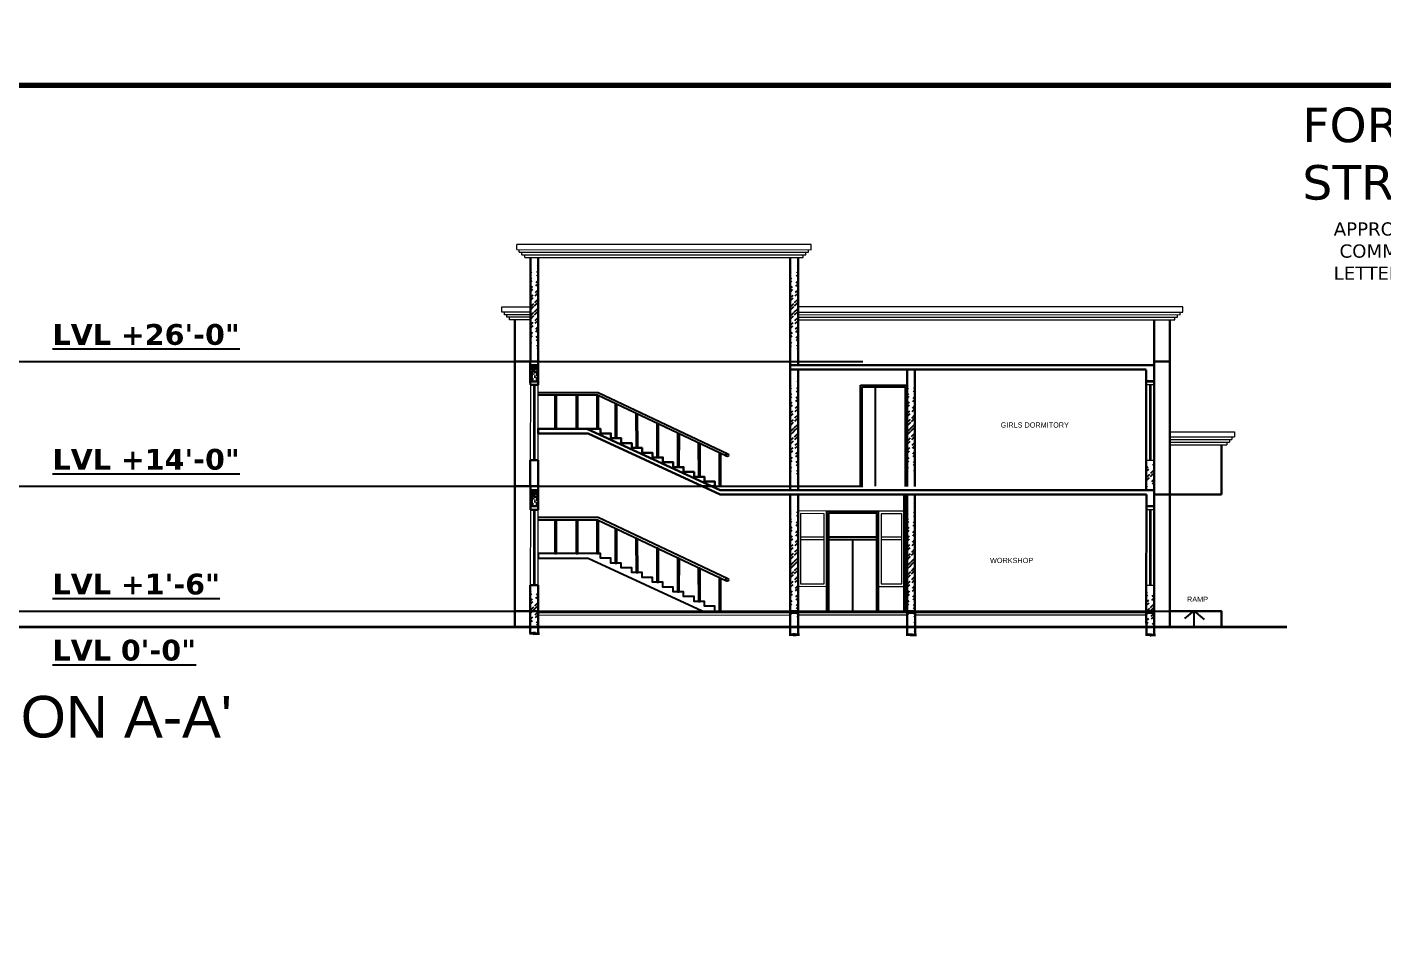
# Model space of a CAD drawing. Header units: feet. Extents: x 15113 to 123217, y -97269 to -8247.
# Drawn here: x 28350 to 29915, y -32431 to -31392 of the extents above; entities that cross this region are included whole.
import ezdxf

# ---------------------------------------------------------------- set-up
doc = ezdxf.new("R2010")
doc.units = ezdxf.units.FT
doc.header["$LTSCALE"] = 50.2
doc.header["$MEASUREMENT"] = 0
doc.header["$PDMODE"] = 3
for name, pattern in [('1', [0]), ('DASHED', [0.75, 0.5, -0.25]), ('DOT', [0.25, 0, -0.25])]:
    doc.linetypes.add(name, pattern=pattern)
doc.layers.get('0').update_dxf_attribs({"lineweight": 35})
for name, color, linetype, lineweight in [('column', 6, 'Continuous', 40), ('dimension', 7, 'Continuous', 9), ('door', 42, 'Continuous', 25), ('drg seal', 250, 'Continuous', 120), ('elevation 2', 7, 'Continuous', 35), ('elevation lines-3', 7, 'Continuous', 15), ('lvls', 8, 'DASHED', 40), ('Steps', 6, 'Continuous', 25), ('Text @ 100', 7, 'Continuous', 25), ('WALL', 1, '1', 30), ('wall hatch', 252, 'Continuous', 25), ('win', 172, 'Continuous', 9), ('win sill', 140, 'Continuous', 13), ('Window', 5, 'Continuous', 25), ('WINDOWS', 5, 'Continuous', 30)]:
    doc.layers.add(name, color=color, linetype=linetype, lineweight=lineweight)
doc.layers.add('drg seal txt', color=7, linetype='Continuous')
doc.layers.add('Railing', color=35, linetype='Continuous')
doc.styles.add('5.2 INCH', font='arial.ttf', dxfattribs={"height": 5.2})
doc.styles.add('Annotative', font='romans.shx', dxfattribs={"width": 0.75})
doc.styles.get("Standard").update_dxf_attribs({"font": 'arial.ttf'})
doc.dimstyles.new('2.2 INCH', dxfattribs={"dimscale": 0, "dimtxt": 5.2, "dimasz": 3.1, "dimexe": 0.18, "dimexo": 1.063, "dimgap": 0.09, "dimtad": 0, "dimdec": 0, "dimzin": 0, "dimdsep": 46, "dimlunit": 4, "dimtxsty": '5.2 INCH', "dimcen": 0, "dimclrd": 230, "dimclre": 230, "dimclrt": 164, "dimadec": 0, "dimazin": 0, "dimtfac": 1, "dimtdec": 0, "dimtofl": 0, "dimtmove": 0, "dimatfit": 3, "dimfxl": 0.5, "dimtolj": 1, "dimtzin": 0, "dimlwd": 15, "dimlwe": 15, "dimarcsym": 0})
doc.dimstyles.new('ISO-25', dxfattribs={"dimtxt": 24, "dimasz": 2.5, "dimexe": 1.25, "dimexo": 0.625, "dimtad": 1, "dimdec": 1, "dimlunit": 4, "dimtxsty": 'Standard', "dimcen": 2.5, "dimadec": 0, "dimazin": 0, "dimtfac": 1, "dimtdec": 1, "dimtmove": 0, "dimatfit": 3, "dimfxl": 1, "dimarcsym": 0})

# ---------------------------------------------------------------- blocks, each defined once
blk = doc.blocks.new('*D451')
at = {"layer": 'Defpoints', "color": 0, "transparency": 16777216}
for p in [(28308.9, -31729.6), (28452.7, -31729.6, 0), (28340, -31777.6, 0)]:
    blk.add_point(p, dxfattribs=at)
at = {"layer": 'WALL', "color": 0, "lineweight": -2, "transparency": 16777216}
for p, q in [((28309.1, -31729.6), (28307.7, -31729.6)), ((28308.9, -31775.1), (28308.9, -31732.1)), ((28309.1, -31777.6), (28307.7, -31777.6))]:
    blk.add_line(p, q, dxfattribs=at)
at = {"layer": 'WALL', "color": 0, "transparency": 16777216}
for points in [[(28308.5, -31732.1), (28309.3, -31732.1), (28308.9, -31729.6)], [(28308.5, -31775.1), (28309.3, -31775.1), (28308.9, -31777.6)]]:
    blk.add_solid(points, dxfattribs=at)
at = {"layer": 'WALL', "color": 0, "lineweight": -3, "transparency": 16777216, "insert": (28296.3, -31753.6), "char_height": 24, "attachment_point": 5, "rotation": 90}
blk.add_mtext("4'", dxfattribs=at)
blk = doc.blocks.new('*D509')
at = {"layer": 'Defpoints', "color": 0, "transparency": 16777216}
for p in [(28579.7, -26191.3), (28579.7, -42333), (28435.7, -42371.2)]:
    blk.add_point(p, dxfattribs=at)
at = {"layer": 'WALL', "color": 230, "linetype": 'DOT', "lineweight": 15, "transparency": 16777216}
for p, q in [((28435.7, -42333.5), (28435.7, -42332.9)), ((28579.7, -42332.5), (28579.7, -42333.2))]:
    blk.add_line(p, q, dxfattribs=at)
at = {"layer": 'WALL', "color": 230, "lineweight": 15, "transparency": 16777216}
for p, q in [((28438.8, -42333), (28478.7, -42333)), ((28576.6, -42333), (28536.8, -42333))]:
    blk.add_line(p, q, dxfattribs=at)
at = {"layer": 'WALL', "color": 230, "transparency": 16777216}
for points in [[(28438.8, -42332.5), (28438.8, -42333.6), (28435.7, -42333)], [(28576.6, -42332.5), (28576.6, -42333.6), (28579.7, -42333)]]:
    blk.add_solid(points, dxfattribs=at)
at = {"layer": 'WALL', "color": 164, "transparency": 16777216, "insert": (28507.7, -42333), "char_height": 5.2, "attachment_point": 5, "style": '5.2 INCH'}
blk.add_mtext("\\A1;{\\H6.948x;12'}", dxfattribs=at)

msp = doc.modelspace()

# ---------------------------------------------------------------- hatches: boundary and pattern name
at = {"layer": 'dimension', "true_color": 0x000000}
for points in [[(29239.59707, -32065.67429), (29230.59707, -32065.67429), (29230.59707, -32067.17429), (29239.59707, -32067.17429)], [(29374.61812, -32065.81924), (29365.61812, -32065.81924), (29365.61812, -32067.31924), (29374.61812, -32067.31924)], [(29650.61812, -32065.6743), (29641.61812, -32065.6743), (29641.61812, -32067.1743), (29650.61812, -32067.1743)]]:
    msp.add_hatch(color=18, dxfattribs=at).paths.add_polyline_path(points)
at = {"layer": 'WALL'}
h = msp.add_hatch(dxfattribs=at)
h.set_pattern_fill('AR-CONC', color=256, style=0)
h.set_pattern_definition([(50, (-224097.5074, 27460.66), (7.17260183, -0.62752135), [0.75, -8.25]), (355, (-224097.5074, 27460.66), (-1.38751334, 7.52192134), [0.6, -6.6]), (100.4514445, (-224096.91, 27460.6076), (5.78508847, 6.89439991), [0.63740192, -7.01142112]), (46.1842, (-224097.507, 27462.66), (10.6724133, -1.6551928), [1.125, -12.375]), (96.6356355, (-224096.618, 27462.522), (9.34661946, 9.741186), [0.9561034, -10.5171376]), (351.184164, (-224097.507, 27462.66), (9.34661945, 9.741186), [0.9, -9.9]), (21, (-224096.5074, 27462.16), (5.96907052, -4.0261889), [0.75, -8.25]), (326, (-224096.5074, 27462.16), (2.43315332, 7.25150045), [0.6, -6.6]), (71.4514447, (-224096.01, 27461.8244), (8.40222377, 3.22531153), [0.6374019, -7.01142112]), (37.5, (-224097.5074, 27460.66), (0.121598553, 3.328938538), [0, -6.52, 0, -6.7, 0, -6.625]), (7.5, (-224097.5074, 27460.66), (2.630695374, 3.94411712), [0, -3.82, 0, -6.37, 0, -2.525]), (327.5, (-224099.7374, 27460.66), (5.338224362, -0.225548717), [0, -2.5, 0, -7.8, 0, -10.35]), (317.5, (-224100.7374, 27460.66), (5.83186169, 1.00104982), [0, -3.25, 0, -5.18, 0, -7.35])])
h.paths.add_polyline_path([(28939.58432, -31800.51552), (28930.58432, -31800.51552), (28930.58432, -31782.01552), (28939.58432, -31782.01552)])
h = msp.add_hatch(dxfattribs=at)
h.set_pattern_fill('AR-CONC', color=256, style=0)
h.set_pattern_definition([(50, (-225259.213, 25529.7996), (7.17260183, -0.62752135), [0.75, -8.25]), (355, (-225259.213, 25529.8), (-1.38751334, 7.52192134), [0.6, -6.6]), (100.4514445, (-225258.615, 25529.747), (5.78508847, 6.89439991), [0.63740192, -7.01142112]), (46.1842, (-225259.213, 25531.8), (10.6724133, -1.6551928), [1.125, -12.375]), (96.6356355, (-225258.324, 25531.662), (9.34661946, 9.741186), [0.9561034, -10.5171376]), (351.184164, (-225259.213, 25531.8), (9.34661945, 9.741186), [0.9, -9.9]), (21, (-225258.213, 25531.2996), (5.96907052, -4.0261889), [0.75, -8.25]), (326, (-225258.213, 25531.3), (2.43315332, 7.25150045), [0.6, -6.6]), (71.4514447, (-225257.7155, 25530.964), (8.40222377, 3.22531153), [0.6374019, -7.01142112]), (37.5, (-225259.213, 25529.7996), (0.121598553, 3.328938538), [0, -6.52, 0, -6.7, 0, -6.625]), (7.5, (-225259.213, 25529.7996), (2.630695374, 3.94411712), [0, -3.82, 0, -6.37, 0, -2.525]), (327.5, (-225261.443, 25529.7996), (5.338224362, -0.225548717), [0, -2.5, 0, -7.8, 0, -10.35]), (317.5, (-225262.443, 25529.7996), (5.83186169, 1.00104982), [0, -3.25, 0, -5.18, 0, -7.35])])
h.paths.add_polyline_path([(28939.60094, -31787.01552), (28939.60094, -31782.01552), (28930.62643, -31782.01552), (28930.62643, -31787.01552)])
h = msp.add_hatch(dxfattribs=at)
h.set_pattern_fill('AR-CONC', color=256, style=0)
h.set_pattern_definition([(50, (-224097.5074, 27316.66), (7.17260183, -0.62752135), [0.75, -8.25]), (355, (-224097.5074, 27316.66), (-1.38751334, 7.52192134), [0.6, -6.6]), (100.4514445, (-224096.91, 27316.6076), (5.78508847, 6.89439991), [0.63740192, -7.01142112]), (46.1842, (-224097.507, 27318.66), (10.6724133, -1.6551928), [1.125, -12.375]), (96.6356355, (-224096.618, 27318.522), (9.34661946, 9.741186), [0.9561034, -10.5171376]), (351.184164, (-224097.507, 27318.66), (9.34661945, 9.741186), [0.9, -9.9]), (21, (-224096.5074, 27318.16), (5.96907052, -4.0261889), [0.75, -8.25]), (326, (-224096.5074, 27318.16), (2.43315332, 7.25150045), [0.6, -6.6]), (71.4514447, (-224096.01, 27317.8244), (8.40222377, 3.22531153), [0.6374019, -7.01142112]), (37.5, (-224097.5074, 27316.66), (0.121598553, 3.328938538), [0, -6.52, 0, -6.7, 0, -6.625]), (7.5, (-224097.5074, 27316.66), (2.630695374, 3.94411712), [0, -3.82, 0, -6.37, 0, -2.525]), (327.5, (-224099.7374, 27316.66), (5.338224362, -0.225548717), [0, -2.5, 0, -7.8, 0, -10.35]), (317.5, (-224100.7374, 27316.66), (5.83186169, 1.00104982), [0, -3.25, 0, -5.18, 0, -7.35])])
h.paths.add_polyline_path([(28939.58432, -31944.51552), (28930.58432, -31944.51552), (28930.58432, -31926.01552), (28939.58432, -31926.01552)])
h = msp.add_hatch(dxfattribs=at)
h.set_pattern_fill('AR-CONC', color=256, style=0)
h.set_pattern_definition([(50, (-225259.213, 25385.7996), (7.17260183, -0.62752135), [0.75, -8.25]), (355, (-225259.213, 25385.8), (-1.38751334, 7.52192134), [0.6, -6.6]), (100.4514445, (-225258.615, 25385.747), (5.78508847, 6.89439991), [0.63740192, -7.01142112]), (46.1842, (-225259.213, 25387.8), (10.6724133, -1.6551928), [1.125, -12.375]), (96.6356355, (-225258.324, 25387.662), (9.34661946, 9.741186), [0.9561034, -10.5171376]), (351.184164, (-225259.213, 25387.8), (9.34661945, 9.741186), [0.9, -9.9]), (21, (-225258.213, 25387.2996), (5.96907052, -4.0261889), [0.75, -8.25]), (326, (-225258.213, 25387.3), (2.43315332, 7.25150045), [0.6, -6.6]), (71.4514447, (-225257.7155, 25386.964), (8.40222377, 3.22531153), [0.6374019, -7.01142112]), (37.5, (-225259.213, 25385.7996), (0.121598553, 3.328938538), [0, -6.52, 0, -6.7, 0, -6.625]), (7.5, (-225259.213, 25385.7996), (2.630695374, 3.94411712), [0, -3.82, 0, -6.37, 0, -2.525]), (327.5, (-225261.443, 25385.7996), (5.338224362, -0.225548717), [0, -2.5, 0, -7.8, 0, -10.35]), (317.5, (-225262.443, 25385.7996), (5.83186169, 1.00104982), [0, -3.25, 0, -5.18, 0, -7.35])])
h.paths.add_polyline_path([(28939.60094, -31931.01552), (28939.60094, -31926.01552), (28930.62643, -31926.01552), (28930.62643, -31931.01552)])
at = {"layer": 'wall hatch', "ltscale": 2}
h = msp.add_hatch(dxfattribs=at)
h.set_pattern_fill('ANSI32', color=256, scale=20, style=0)
h.set_pattern_definition([(45, (-224386.41, 25678.3), (-5.30330086, 5.30330086), []), (45, (-224382.874, 25678.3), (-5.30330086, 5.30330086), [])])
edge = h.paths.add_edge_path()
edge.add_line((28939.57329, -31777.59489), (28939.57329, -31657.51548))
edge.add_line((28930.62199, -31777.59489), (28930.62199, -31657.51548))
h = msp.add_hatch(dxfattribs=at)
h.set_pattern_fill('ANSI32', color=256, scale=20, style=0)
h.set_pattern_definition([(45, (-224086.407, 25678.066), (-5.30330086, 5.30330086), []), (45, (-224082.8714, 25678.066), (-5.30330086, 5.30330086), [])])
edge = h.paths.add_edge_path()
edge.add_line((29239.57602, -31777.59489), (29239.57602, -31657.5885))
edge.add_line((29230.59707, -31777.82886), (29230.59708, -31657.5864))
h = msp.add_hatch(dxfattribs=at)
h.set_pattern_fill('ANSI32', color=256, scale=20, style=0)
h.set_pattern_definition([(45, (-224086.407, 25534.066), (-5.30330086, 5.30330086), []), (45, (-224082.8714, 25534.066), (-5.30330086, 5.30330086), [])])
edge = h.paths.add_edge_path()
edge.add_line((29239.57602, -31926.01551), (29239.57602, -31787.17007))
edge.add_line((29230.63918, -31926.01551), (29230.59708, -31787.17007))
h = msp.add_hatch(dxfattribs=at)
h.set_pattern_fill('ANSI32', color=256, scale=20, style=0)
h.set_pattern_definition([(45, (-223951.386, 25534.066), (-5.30330086, 5.30330086), []), (45, (-223947.85, 25534.066), (-5.30330086, 5.30330086), [])])
edge = h.paths.add_edge_path()
edge.add_line((29374.59707, -31921.59488), (29374.59708, -31787.17007))
edge.add_line((29365.61813, -31921.82886), (29365.61813, -31787.17007))
h = msp.add_hatch(dxfattribs=at)
h.set_pattern_fill('ANSI32', color=256, scale=20, style=0)
h.set_pattern_definition([(45, (-223675.386, 25534.155), (-5.30330086, 5.30330086), []), (45, (-223671.85, 25534.155), (-5.30330086, 5.30330086), [])])
edge = h.paths.add_edge_path()
edge.add_line((29650.63918, -31926.01552), (29650.60151, -31891.58934))
edge.add_line((29641.61812, -31926.01552), (29641.61812, -31891.58934))
h = msp.add_hatch(dxfattribs=at)
h.set_pattern_fill('ANSI32', color=256, scale=20, style=0)
h.set_pattern_definition([(45, (-224086.407, 25390.22), (-5.30330086, 5.30330086), []), (45, (-224082.8714, 25390.22), (-5.30330086, 5.30330086), [])])
edge = h.paths.add_edge_path()
edge.add_line((29239.57602, -32092.75899), (29239.57602, -31931.01552))
edge.add_line((29230.59707, -32092.56726), (29230.59707, -31931.01552))
h = msp.add_hatch(dxfattribs=at)
h.set_pattern_fill('ANSI32', color=256, scale=20, style=0)
h.set_pattern_definition([(45, (-223951.386, 25390.075), (-5.30330086, 5.30330086), []), (45, (-223947.85, 25390.075), (-5.30330086, 5.30330086), [])])
edge = h.paths.add_edge_path()
edge.add_line((29374.59707, -32092.90393), (29374.59707, -31931.16047))
edge.add_line((29365.61812, -32092.71221), (29365.61813, -31931.16047))
h = msp.add_hatch(dxfattribs=at)
h.set_pattern_fill('ANSI32', color=256, scale=20, style=0)
h.set_pattern_definition([(45, (-224386.403, 25391.716), (-5.30330086, 5.30330086), []), (45, (-224382.8675, 25391.716), (-5.30330086, 5.30330086), [])])
edge = h.paths.add_edge_path()
edge.add_line((28939.57989, -32091.26308), (28939.60094, -32035.66875))
edge.add_line((28930.60094, -32091.07135), (28930.60094, -32035.66875))
h = msp.add_hatch(dxfattribs=at)
h.set_pattern_fill('ANSI32', color=256, scale=20, style=0)
h.set_pattern_definition([(45, (-223675.386, 25390.075), (-5.30330086, 5.30330086), []), (45, (-223671.85, 25390.075), (-5.30330086, 5.30330086), [])])
edge = h.paths.add_edge_path()
edge.add_line((29650.59707, -32092.90393), (29650.60151, -32035.66875))
edge.add_line((29641.61812, -32092.71221), (29641.61812, -32035.66875))

# ---------------------------------------------------------------- linework, layer by layer
for p, q in [((29230.59707, -32065.67429, 0), (29239.57602, -32065.66874, 0)), ((29230.59707, -32067.17429, 0), (29239.59707, -32067.17429, 0)), ((29365.61812, -32065.81924, 4.4181), (29374.59707, -32065.81369, 4.4181)), ((29365.61812, -32067.31924, 4.4181), (29374.61812, -32067.31924, 4.4181)), ((29641.61812, -32065.81924, 4.4181), (29650.59707, -32065.81369, 4.4181)), ((29641.61812, -32067.1743, 0.0317), (29650.61812, -32067.1743, 0.0317)), ((28929.47905, -32091.07135, 0.0316), (28934.81494, -32091.07135, 0.0316)), ((28934.81494, -32089.60222, 0.0316), (28935.99621, -32092.92394, 0.0316)), ((28934.81494, -32089.60222, 0.0316), (28934.81494, -32091.07135, 0.0316)), ((28935.99621, -32092.92394, 0.0316), (28935.99621, -32091.26308, 0.0316)), ((28935.99621, -32091.26308, 0.0316), (28935.99621, -32092.92394, 0.0316)), ((28935.99621, -32091.26308, 0.0316), (28941.33211, -32091.26308, 0.0316)), ((29229.47518, -32092.56726, 0), (29234.81107, -32092.56726, 0)), ((29234.81107, -32091.09813, 0), (29235.99235, -32094.41984, 0)), ((29234.81107, -32091.09813, 0), (29234.81107, -32092.56726, 0)), ((29235.99235, -32094.41984, 0), (29235.99235, -32092.75899, 0)), ((29235.99235, -32092.75899, 0), (29235.99235, -32094.41984, 0)), ((29235.99235, -32092.75899, 0), (29241.32824, -32092.75899, 0)), ((29364.49623, -32092.71221, 4.4181), (29369.83213, -32092.71221, 4.4181)), ((29369.83213, -32091.24308, 4.4181), (29371.0134, -32094.56479, 4.4181)), ((29369.83213, -32091.24308, 4.4181), (29369.83213, -32092.71221, 4.4181)), ((29371.0134, -32094.56479, 4.4181), (29371.0134, -32092.90393, 4.4181)), ((29371.0134, -32092.90393, 4.4181), (29371.0134, -32094.56479, 4.4181)), ((29371.0134, -32092.90393, 4.4181), (29376.34929, -32092.90393, 4.4181)), ((29640.49623, -32092.71221, 4.4181), (29645.83213, -32092.71221, 4.4181)), ((29645.83213, -32091.24308, 4.4181), (29647.0134, -32094.56479, 4.4181)), ((29645.83213, -32091.24308, 4.4181), (29645.83213, -32092.71221, 4.4181)), ((29647.0134, -32094.56479, 4.4181), (29647.0134, -32092.90393, 4.4181)), ((29647.0134, -32092.90393, 4.4181), (29647.0134, -32094.56479, 4.4181)), ((29647.0134, -32092.90393, 4.4181), (29652.34929, -32092.90393, 4.4181))]:
    msp.add_line(p, q)
at = {"layer": 'column', "ltscale": 4}
msp.add_line((29362.59894, -32065.81925, 1998.23566), (29362.59894, -31931.16047, -2106.26709), dxfattribs=at)
at = {"layer": 'dimension'}
for points, elevation in [([(29230.59707, -32067.17429), (29239.59707, -32067.17429), (29239.59707, -32065.67429), (29230.59707, -32065.67429)], 0), ([(29365.61812, -32067.31924), (29374.61812, -32067.31924), (29374.61812, -32065.81924), (29365.61812, -32065.81924)], 4.4181), ([(29641.61812, -32067.1743), (29650.61812, -32067.1743), (29650.61812, -32065.6743), (29641.61812, -32065.6743)], 0.0317)]:
    msp.add_lwpolyline(points, close=True, dxfattribs=dict(at, elevation=elevation))
at = {"layer": 'door'}
for p, q in [((29311.59707, -31804.82886, 7.16192), (29365.61813, -31804.82886, 7.16192)), ((29311.59707, -31921.59488, 0.03029), (29311.59707, -31804.82886)), ((29313.59707, -31806.82886, 7.16192), (29363.61813, -31806.82886, 7.16192)), ((29313.59707, -31921.59488, 0.03029), (29313.59707, -31806.82886, 7.16192)), ((29328.5618, -31806.82886, 7.16192), (29328.5618, -31921.59489, 0.03029)), ((29363.61813, -31921.82886, 7.16192), (29363.61813, -31806.82886, 7.16192)), ((29272.59707, -31950.17431), (29332.59707, -31950.17431)), ((29272.59707, -31950.17431), (29272.59707, -32067.17431)), ((29274.59707, -31952.17431), (29330.59707, -31952.17431)), ((29274.59707, -31952.17431), (29274.59707, -32067.17431)), ((29330.59707, -32067.17431), (29330.59707, -31952.17431)), ((29332.59707, -32067.17431), (29332.59707, -31950.17431)), ((29274.59707, -31980.01258, 0.03149), (29330.59707, -31980.01258, 0.03149)), ((29274.59707, -31983.01258, 0.03149), (29330.59707, -31983.01258, 0.03149)), ((29302.59707, -31983.01258, 0.03149), (29302.59707, -32067.17431, 0.03149))]:
    msp.add_line(p, q, dxfattribs=at)
at = {"layer": 'drg seal', "lineweight": 70}
msp.add_lwpolyline([(30834.55937, -33770.83845), (30834.55937, -31459.06646), (27777.84032, -31459.06646), (27777.84032, -33770.83845), (30834.14319, -33770.83845)], dxfattribs=at)
at = {"layer": 'elevation 2', "color": 1, "lineweight": 18, "ltscale": 4}
for p, q in [((28914.86445, -31648.51548, 0.09315), (28914.86445, -31642.51548, 0.09315)), ((28917.86445, -31651.51548, 0.09315), (28917.86445, -31648.51548, 0.09315)), ((28920.86445, -31654.51548, 0.09315), (28920.86445, -31651.51548, 0.09315)), ((28924.4648, -31657.51548, 0.09315), (28924.4648, -31654.51548, 0.09315)), ((29245.57602, -31657.58988, -3657.82397), (29245.57671, -31654.58905, -0.02995)), ((28924.4648, -31657.51548, 0.09315), (29245.57602, -31657.58988, -3657.82397)), ((28906.66543, -31729.59626, 0.03149), (28906.66474, -31726.59544, 3657.82551)), ((28930.62199, -31729.59071, 272.93105), (28906.66543, -31729.59626, 0.03149)), ((29239.57602, -31729.49547, 4955.54476), (29674.59707, -31729.59626, 0.03149)), ((29674.59707, -31729.59626, 0.03149), (29674.59776, -31726.59544, 3657.82551)), ((29668.59707, -31858.59491, 0.03014), (29743.4837, -31858.59491, 0.03014)), ((29743.4837, -31858.59491, 0.03014), (29743.4837, -31864.59491, 0.03014)), ((29668.59707, -31864.59491, 0.03014), (29743.4837, -31864.59491, 0.03014)), ((29668.59707, -31867.59491, 0.03014), (29740.4837, -31867.59491, 0.03014)), ((29668.59707, -31870.59491, 0.03014), (29737.4837, -31870.59491, 0.03014)), ((29668.59707, -31873.59491, 0.03014), (29734.4837, -31873.59491, 0.03014)), ((29734.4837, -31870.59491, -0.00023), (29734.4837, -31873.59491, 0.00001)), ((29734.4837, -31870.59491, 0.03014), (29734.4837, -31873.59491, 0.03014)), ((29734.4837, -31870.59491, 0.03014), (29734.4837, -31873.59491, 0.03014)), ((29737.4837, -31867.59491, 0.03014), (29737.4837, -31870.59491, 0.03014)), ((29737.4837, -31867.59491, 0.03014), (29737.4837, -31870.59491, 0.03014)), ((29740.4837, -31864.59491, 0.03014), (29740.4837, -31867.59491, 0.03014))]:
    msp.add_line(p, q, dxfattribs=at)
at = {"layer": 'elevation 2', "ltscale": 4}
msp.add_line((28059.25442, -32083.6743), (29803.65267, -32083.6743), dxfattribs=at)
at = {"layer": 'elevation 2', "color": 1, "lineweight": 18, "ltscale": 4}
for points, elevation in [([(28914.86445, -31648.51406), (29254.57671, -31648.58905), (29254.57671, -31642.58905), (28914.86445, -31642.58905)], -0.02996), ([(28917.86445, -31651.51402), (29251.57671, -31651.58905), (29251.57671, -31648.58905)], -0.02996), ([(28920.86445, -31654.51399), (29248.57671, -31654.58905), (29248.57671, -31651.58905)], -0.02996), ([(28930.62199, -31720.58816), (28897.66474, -31720.59544), (28897.66474, -31714.59544), (28930.62199, -31714.59544)], 3657.82551), ([(29239.57602, -31720.49742), (29683.59776, -31720.59544), (29683.59776, -31714.59544), (29239.57602, -31714.59544)], 3657.82551), ([(28930.62199, -31723.5887), (28900.66474, -31723.59544), (28900.66474, -31720.59544)], 3657.82551), ([(28930.62199, -31726.58926), (28903.66474, -31726.59544), (28903.66474, -31723.59544)], 3657.82551), ([(29239.57602, -31723.49628), (29680.59776, -31723.59544), (29680.59776, -31720.59544)], 3657.82551), ([(29239.57602, -31726.4951), (29677.59776, -31726.59544), (29677.59776, -31723.59544)], 3657.82551)]:
    msp.add_lwpolyline(points, dxfattribs=dict(at, elevation=elevation))
at = {"layer": 'elevation lines-3'}
for p, q in [((28939.60162, -32067.17432, -0.18742), (29641.61829, -32067.1743, 0.0317)), ((28939.60297, -32070.15536, 0.04818), (29230.59835, -32069.99392, 0.22586)), ((29239.59835, -32069.98893, 0.23136), (29365.6193, -32069.91901, 0.30831)), ((29374.6193, -32069.91402, 0.3138), (29641.61944, -32069.76589, 0.47683))]:
    msp.add_line(p, q, dxfattribs=at)
at = {"layer": 'lvls', "lineweight": 25, "ltscale": 50}
for p, q in [((28059.25442, -31777.59489, 0.06262), (29803.65267, -31777.59489, 0.06262)), ((28059.25442, -31921.59489, 0.02976), (29803.65267, -31921.59489, 0.03034)), ((28059.25442, -32065.6743), (29803.65267, -32065.6743)), ((28912.59707, -32065.67432, 0.0317), (29721.29804, -32065.67432, 0.0317))]:
    msp.add_line(p, q, dxfattribs=at)
at = {"layer": 'Railing'}
for p, q in [((29008.98096, -31813.60935, -0.26279), (28939.5965, -31813.60956, 0.23479)), ((29008.26039, -31816.60935, -0.25762), (28939.5965, -31816.60956, 0.23479)), ((29157.141, -31886.96674, -0.30569), (29008.26058, -31816.60935, -0.26277)), ((29158.67432, -31884.38107, -0.30568), (29008.98115, -31813.60935, -0.26279)), ((29008.98095, -31957.53485, -4.98463), (28939.5965, -31957.53506, -4.48705)), ((29008.26038, -31960.53485, -4.97946), (28939.5965, -31960.53506, -4.48705)), ((29157.141, -32030.89224, -5.02753), (29008.26057, -31960.53485, -4.98462)), ((29158.67431, -32028.30658, -5.02753), (29008.98115, -31957.53485, -4.98463))]:
    msp.add_line(p, q, dxfattribs=at)
for points, elevation in [([(28960.77585, -31816.6095), (28958.77585, -31816.6095), (28958.77338, -31855.0967), (28960.77338, -31855.0967)], -0.25762), ([(28985.51953, -31816.6095), (28983.51953, -31816.6095), (28983.51705, -31855.0967), (28985.51705, -31855.0967)], -0.25762), ([(29009.26039, -31817.11915), (29008.26039, -31816.60935), (29007.26044, -31816.60935), (29007.26039, -31855.09657), (29009.26039, -31855.09657)], -0.25762), ([(29030.53202, -31827.13431), (29028.50318, -31826.17553), (29028.59707, -31866.17973), (29030.59707, -31866.17973)], 0.03015), ([(29054.34005, -31838.38543), (29052.31122, -31837.42665), (29052.59707, -31877.26276), (29054.59707, -31877.26276)], 0.03015), ([(29078.46738, -31849.78744), (29076.43855, -31848.82866), (29076.59707, -31888.34579), (29078.59707, -31888.34579)], 0.03015), ([(29102.63462, -31861.20831), (29100.60579, -31860.24953), (29100.59707, -31899.42883), (29102.59707, -31899.42883)], 0.03015), ([(29126.53472, -31872.50293), (29124.50589, -31871.54415), (29124.59707, -31910.51186), (29126.59707, -31910.51186)], 0.03015), ([(29150.57113, -31883.86198), (29148.56958, -31882.91609), (29148.57113, -31921.59488), (29150.57113, -31921.59488)], -0.30588), ([(28960.77585, -31960.535), (28958.77585, -31960.535), (28958.77337, -31999.0222), (28960.77337, -31999.0222)], -4.97946), ([(28985.51952, -31960.535), (28983.51952, -31960.535), (28983.51705, -31999.0222), (28985.51705, -31999.0222)], -4.97946), ([(29009.26038, -31961.04465), (29008.26038, -31960.53485), (29007.26043, -31960.53485), (29007.26038, -31999.02207), (29009.26038, -31999.02207)], -4.97946), ([(29030.53201, -31971.05981), (29028.50318, -31970.10103), (29028.59706, -32010.10523), (29030.59706, -32010.10523)], -4.6917), ([(29054.34004, -31982.31093), (29052.31121, -31981.35215), (29052.59706, -32021.18826), (29054.59706, -32021.18826)], -4.6917), ([(29078.46738, -31993.71294), (29076.43854, -31992.75416), (29076.59706, -32032.2713), (29078.59706, -32032.2713)], -4.6917), ([(29102.63462, -32005.13381), (29100.60578, -32004.17503), (29100.59706, -32043.35433), (29102.59706, -32043.35433)], -4.6917), ([(29126.53472, -32016.42843), (29124.50588, -32015.46966), (29124.59706, -32054.43736), (29126.59706, -32054.43736)], -4.6917), ([(29150.57112, -32027.78748), (29148.56957, -32026.84159), (29148.57112, -32065.52038), (29150.57112, -32065.52038)], -5.02772)]:
    msp.add_lwpolyline(points, close=True, dxfattribs=dict(at, elevation=elevation))
for centre in [(29157.79763, -31885.61263, -0.30569), (29157.79763, -32029.53813, -5.02754)]:
    msp.add_circle(centre, 1.50492, dxfattribs=at)
at = {"layer": 'Steps', "ltscale": 4}
for q in [(29685.82749, -32074.01393), (29696.63065, -32083.6743), (29708.23333, -32075.35775)]:
    msp.add_line((29696.63065, -32065.18279), q, dxfattribs=at)
at = {"layer": 'Steps', "ltscale": 4, "elevation": -4.6917, "flags": 128}
msp.add_lwpolyline([(29143.59706, -32065.52039), (29143.59706, -32059.97887), (29131.59706, -32059.97887), (29131.59706, -32054.43736), (29119.59706, -32054.43736), (29119.59706, -32048.89584), (29107.59706, -32048.89584), (29107.59706, -32043.35433), (29095.59706, -32043.35433), (29095.59706, -32037.81281), (29083.59706, -32037.81281), (29083.59706, -32032.2713), (29071.59706, -32032.2713), (29071.59706, -32026.72978), (29059.59706, -32026.72978), (29059.59706, -32021.18826), (29047.59706, -32021.18826), (29047.59706, -32015.64675), (29035.59706, -32015.64675), (29035.59706, -32010.10523), (29023.59706, -32010.10523), (29023.59706, -32004.56372), (29011.59706, -32004.56372), (29011.59706, -31999.0222), (28939.5965, -31999.0222), (28939.5965, -32004.56372), (28997.28575, -32004.56372), (29128.89397, -32065.33947), (29143.59706, -32065.52039)], dxfattribs=at)
at = {"layer": 'WALL', "ltscale": 4}
for p, q in [((28930.62199, -31777.59489, 0.09315), (28930.62199, -31657.51548, 0.09315)), ((28939.57329, -31777.59489, 0.06165), (28939.57329, -31657.51548, 0.09315)), ((29230.59707, -31777.82886, 7.19424), (29230.59708, -31657.5864, -3657.8881)), ((29239.57602, -31782.01552, -8435.74281), (29239.57602, -31657.5885, -3657.82397)), ((29650.59707, -32065.81925, 4.4181), (29650.59707, -31729.59489, 0.03149)), ((29668.59707, -32065.81925, 4.4181), (29668.59707, -31729.59489, 0.03149)), ((28912.63918, -31777.59491, 0.06133), (28930.63918, -31777.60163, -0.44593)), ((29650.59707, -31777.59492, -4331.20963), (29668.59707, -31777.60164, -4331.7169)), ((29230.59639, -31926.42218, -2048.67113), (29230.59708, -31787.17007, -4097.34084)), ((29239.57602, -31926.01551, -4104.50417), (29239.57602, -31787.17007, -4097.34084)), ((29365.61813, -31921.82886, 7.16192), (29365.61813, -31787.17007, -4097.34084)), ((29374.59707, -31921.82886, 7.16192), (29374.59708, -31787.17007, -4097.34084)), ((29641.61812, -31926.01552, -4104.50417), (29641.61813, -31787.08105, -4100.05436)), ((29728.4837, -31873.5949, 0.2506), (29728.4837, -31931.01552, -4104.53792)), ((28912.63918, -31921.59491, 0.02876), (28939.60094, -31921.60163, 0.06165)), ((29230.59707, -32065.6743), (29230.59571, -31931.01551, -4104.50417)), ((29239.57602, -32065.6743), (29239.57602, -31931.01552, -4104.50275)), ((29365.61812, -32065.81925, 4.4181), (29365.61813, -31931.16047, -4100.08465)), ((29374.59707, -32065.81925, 4.4181), (29374.59707, -31931.16047, -4100.08465)), ((29641.61812, -32065.81925, 4.4181), (29641.63918, -31931.01552, -4104.50417)), ((28912.63918, -32065.67432, -0.00128), (28930.63918, -32065.68105, -0.50854)), ((28930.60094, -32065.67839, 0.0316), (28930.61244, -32091.07135, 0.0316)), ((28939.60094, -32065.67432, 0.0316), (28939.61253, -32091.26308, 0.0316)), ((29230.59707, -32067.1743, 0), (29230.60858, -32092.56726, 0)), ((29239.59707, -32067.17023, 0), (29239.60866, -32092.75899, 0)), ((29365.61812, -32067.31925, 4.4181), (29365.62963, -32092.71221, 4.4181)), ((29374.61812, -32067.31517, 4.4181), (29374.62972, -32092.90393, 4.4181)), ((29641.61829, -32067.1743, 0.0317), (29641.62963, -32092.71221, 4.4181)), ((29650.61812, -32067.1743, 0.0317), (29650.62972, -32092.90393, 4.4181))]:
    msp.add_line(p, q, dxfattribs=at)
at = {"layer": 'WALL'}
for p, q in [((28912.59707, -32083.6743), (28912.59707, -31729.59489)), ((29230.59571, -31787.01552, -4104.47184), (29230.59707, -31777.82886, 7.19424)), ((28930.58432, -31800.51552, 4331.27097), (28939.58432, -31800.51552, 4331.27097)), ((29650.59707, -31800.51553), (29641.59707, -31800.51553)), ((29650.63918, -31800.4361, 4331.26893), (29641.63918, -31800.4361, 4331.26893)), ((29149.59197, -31926.01551, 0.03015), (28996.01924, -31855.0967, 0.03015)), ((29149.68585, -31931.01551, 0.03015), (29128.89398, -31921.41397, 0.03015)), ((29230.59571, -31931.01551, -4104.50417), (29149.68585, -31931.01551, 0.03015)), ((29728.4837, -31931.01552, -4104.53792), (29650.59695, -31931.01552, -4104.50763)), ((28930.58432, -31944.51552, 4331.23864), (28939.58432, -31944.51552, 4331.23864)), ((29650.63918, -31944.51552, 4331.23864), (29641.63918, -31944.51552, 4331.23864)), ((28930.60094, -32065.67838, 0.0316), (28939.60094, -32065.67838, 0.0316))]:
    msp.add_line(p, q, dxfattribs=at)
for points, elevation in [([(28939.60094, -31782.01552), (28930.58432, -31782.01552)], -4104.47184), ([(29230.59707, -31782.01552), (29650.59707, -31782.01553)], -8435.74281), ([(29230.59707, -31787.01552), (29641.61813, -31787.01553)], -8435.74281), ([(28939.60094, -31921.59489), (28930.62643, -31921.59489)], 0.03029), ([(28939.60094, -31926.01552), (28930.58432, -31926.01552)], -4104.50417), ([(29149.59197, -31926.01551), (29650.63918, -31926.01552)], -4104.50417), ([(29230.63918, -31931.01551), (29641.66023, -31931.01552)], -4104.50417)]:
    msp.add_lwpolyline(points, dxfattribs=dict(at, elevation=elevation))
for points, elevation in [([(28939.57329, -31777.59489), (28930.59485, -31777.59489), (28930.59485, -31800.51552), (28939.57329, -31800.51552)], 0.06165), ([(28930.62199, -31804.58934), (28939.60094, -31804.58934), (28939.57379, -31800.51552), (28930.59485, -31800.51552)], 0.06165), ([(28930.60094, -31891.58934), (28939.60094, -31891.58934), (28939.60094, -31921.59489), (28930.60094, -31921.59489)], 0.06165), ([(28939.59, -31921.60163), (28930.62199, -31921.60163), (28930.62199, -31944.51552), (28939.59, -31944.51552)], 0.06164), ([(28930.62199, -31948.66767), (28939.58432, -31948.66767), (28939.58432, -31944.51552), (28930.62199, -31944.51552)], 0.0316), ([(28930.60094, -32035.66875), (28939.60094, -32035.66875), (28939.60094, -32065.6743), (28930.60094, -32065.6743)], 0.0316)]:
    msp.add_lwpolyline(points, close=True, dxfattribs=dict(at, elevation=elevation))
at = {"layer": 'WALL', "elevation": 0.03015, "flags": 128}
msp.add_lwpolyline([(29143.59707, -31921.59489), (29143.59707, -31916.05337), (29131.59707, -31916.05337), (29131.59707, -31910.51186), (29119.59707, -31910.51186), (29119.59707, -31904.97034), (29107.59707, -31904.97034), (29107.59707, -31899.42883), (29095.59707, -31899.42883), (29095.59707, -31893.88731), (29083.59707, -31893.88731), (29083.59707, -31888.34579), (29071.59707, -31888.34579), (29071.59707, -31882.80428), (29059.59707, -31882.80428), (29059.59707, -31877.26276), (29047.59707, -31877.26276), (29047.59707, -31871.72125), (29035.59707, -31871.72125), (29035.59707, -31866.17973), (29023.59707, -31866.17973), (29023.59707, -31860.63821), (29011.59707, -31860.63821), (29011.59707, -31855.0967), (28939.5965, -31855.0967), (28939.5965, -31860.63821), (28997.28575, -31860.63821), (29128.89398, -31921.41397), (29143.59707, -31921.59489)], dxfattribs=at)
at = {"layer": 'WALL'}
msp.add_lwpolyline([(29668.59707, -32065.6743), (29728.5258, -32065.6743), (29728.5258, -32083.6743), (29668.59707, -32083.6743)], close=True, dxfattribs=at)
at = {"layer": 'win', "ltscale": 4}
for p, q in [((28934.60094, -31804.58934, 0.06165), (28934.60094, -31891.58934, 0.06165)), ((28935.60094, -31804.58934, 0.06165), (28935.60094, -31891.58934, 0.06165)), ((29645.60151, -31804.58934, 0.06189), (29645.60151, -31891.58934, 0.06189)), ((29646.60151, -31804.58934, 0.06189), (29646.60151, -31891.58934, 0.06189)), ((28934.60094, -31948.66875, 0.0316), (28934.60094, -32035.66875, 0.0316)), ((28935.60094, -31948.66875, 0.0316), (28935.60094, -32035.66875, 0.0316)), ((29645.60151, -31948.66875, 0.0316), (29645.60151, -32035.66875, 0.0316)), ((29646.60151, -31948.66875, 0.0316), (29646.60151, -32035.66875, 0.0316))]:
    msp.add_line(p, q, dxfattribs=at)
at = {"layer": 'win sill', "ltscale": 10}
for points, elevation in [([(28930.62199, -31804.58934), (28930.60094, -31891.58934), (28939.60094, -31891.58934), (28939.60094, -31804.58934)], 0.06165), ([(29641.62256, -31804.58934), (29641.60151, -31891.58934), (29650.60151, -31891.58934), (29650.60151, -31804.58934)], 0.06189), ([(28930.62199, -31948.66875), (28930.60094, -32035.66875), (28939.60094, -32035.66875), (28939.60094, -31948.66875)], 0.0316), ([(29641.62256, -31948.66875), (29641.60151, -32035.66875), (29650.60151, -32035.66875), (29650.60151, -31948.66875)], 0.0316)]:
    msp.add_lwpolyline(points, close=True, dxfattribs=dict(at, elevation=elevation))
at = {"layer": 'Window'}
for p, q in [((28934.60094, -31804.58934, 0.06165), (28934.60094, -31891.58934, 0.06165)), ((28935.60094, -31804.58934, 0.06165), (28935.60094, -31891.58934, 0.06165)), ((29645.60151, -31804.58934, 0.06189), (29645.60151, -31891.58934, 0.06189)), ((29646.60151, -31804.58934, 0.06189), (29646.60151, -31891.58934, 0.06189)), ((28934.60094, -31948.66875, 0.0316), (28934.60094, -32035.66875, 0.0316)), ((28935.60094, -31948.66875, 0.0316), (28935.60094, -32035.66875, 0.0316)), ((29645.60151, -31948.66875, 0.0316), (29645.60151, -32035.66875, 0.0316)), ((29646.60151, -31948.66875, 0.0316), (29646.60151, -32035.66875, 0.0316))]:
    msp.add_line(p, q, dxfattribs=at)
at = {"layer": 'WINDOWS', "lineweight": 15}
for p, q in [((29242.57602, -31980.01258, 0.03149), (29269.59707, -31980.01258, 0.03149)), ((29242.57602, -31983.01258, 0.03149), (29269.59707, -31983.01258, 0.03149)), ((29335.59707, -31980.01258, 0.03149), (29359.59894, -31980.01258, 0.03149)), ((29335.59707, -31983.01258, 0.03149), (29359.59894, -31983.01258, 0.03149))]:
    msp.add_line(p, q, dxfattribs=at)
at = {"layer": 'WINDOWS', "lineweight": 15, "elevation": 0.03149}
for points in [[(29239.57602, -32036.95332), (29272.59707, -32037.17431), (29272.59707, -31950.17431), (29239.57602, -31949.95332)], [(29242.57602, -32033.95332), (29269.59707, -32034.17431), (29269.59707, -31953.17431), (29242.57602, -31952.95332)]]:
    msp.add_lwpolyline(points, close=True, dxfattribs=at)
at = {"layer": 'WINDOWS', "lineweight": 15}
for points in [[(29332.59707, -32037.17431), (29362.59894, -32037.17431), (29362.59894, -31950.17431), (29332.59707, -31950.17431)], [(29335.59707, -32034.17431), (29359.59894, -32034.17431), (29359.59894, -31953.17431), (29335.59707, -31953.17431)]]:
    msp.add_lwpolyline(points, close=True, dxfattribs=at)

# ---------------------------------------------------------------- texts
at = {"layer": 'drg seal txt', "attachment_point": 1}
for s, insert, char_height, width in [('{\\fVerdana|b0|i0|c0|p34;FOR ESTIMATE AND \\PSTRUCTURE DESIGN}', (29821.67429, -31484.74451), 39.7415626, 6988.3016668), ('{\\fVerdana|b0|i0|c0|p34;APPROVAL RECEIVED VIDE ADDITIONAL DEPUTY\\P COMMISSIONER (DEVELOPMENT) LUDHIANA \\PLETTER NO 245 DATED 26.08.20}', (29857.89601, -31617.03767), 15.2852164, 2687.8083334)]:
    msp.add_mtext(s, dxfattribs=dict(at, insert=insert, char_height=char_height, width=width))
at = {"layer": 'Text @ 100', "char_height": 24, "width": 4206.970498, "attachment_point": 1, "style": 'Annotative'}
for s, insert in [('\\A1;{\\fVerdana|b1|i0|c0|p34;\\W1;\\LLVL +26\'-0"}', (28379.12915, -31734.36869, 0.11672)), ('\\A1;{\\fVerdana|b1|i0|c0|p34;\\W1;\\LLVL +14\'-0"}', (28379.12915, -31878.36869, 0.11672)), ('\\A1;{\\fVerdana|b1|i0|c0|p34;\\W1;\\LLVL +1\'-6"}', (28379.12915, -32022.36869, 0.11672)), ('\\A1;{\\fVerdana|b1|i0|c0|p34;\\W1;\\LLVL 0\'-0"}', (28379.12915, -32098.59494, 0.11672))]:
    msp.add_mtext(s, dxfattribs=dict(at, insert=insert))
at = {"layer": 'WALL', "color": 0, "ltscale": 4, "attachment_point": 1}
for s, heights, insert, char_height in [('GIRLS DORMITORY', [17.4502], (29473.52814, -31847.84332, -0.00029), 6), ('WORKSHOP', [17.4502], (29461.22867, -32004.13768, -0.00029), 6), ('RAMP', [17.4502], (29688.59926, -32048.85629, -0.00029), 6), ("SECTION A-A'", [0], (28144.97751, -32163.40781, 0.06299), 48)]:
    msp.add_mtext_dynamic_manual_height_columns(s, width=1732.9701349, gutter_width=75, heights=heights, dxfattribs=dict(at, insert=insert, char_height=char_height))

# ---------------------------------------------------------------- dimensions: what is measured, and where the dimension line sits
at = {"layer": 'WALL'}
dim = msp.add_linear_dim(base=(28579.70081, -42333.04282), p1=(28435.70501, -42371.16814), p2=(28579.70081, -26191.29584), text='{\\H6.948x;<>}', dimstyle='2.2 INCH', override={"dimscale": 1, "dimfxlon": 1, "dimtfillclr": 2}, dxfattribs=at)
dim.commit()
dim.dimension.update_dxf_attribs({"geometry": '*D509', "text_midpoint": (28507.70291, -42333.04282)})
at = {"layer": 'WALL', "color": 0, "lineweight": -3}
dim = msp.add_linear_dim(base=(28308.91107, -31729.59489, 0.03149), p1=(28340.02736, -31777.59489, 0.06262), p2=(28452.73782, -31729.59489, 0.06262), angle=90, dimstyle='ISO-25', override={"dimfxl": 0.18, "dimfxlon": 1}, dxfattribs=at)
dim.commit()
dim.dimension.update_dxf_attribs({"geometry": '*D451', "text_midpoint": (28296.28607, -31753.59489, 0.03149)})

doc.saveas('drawing.dxf')
